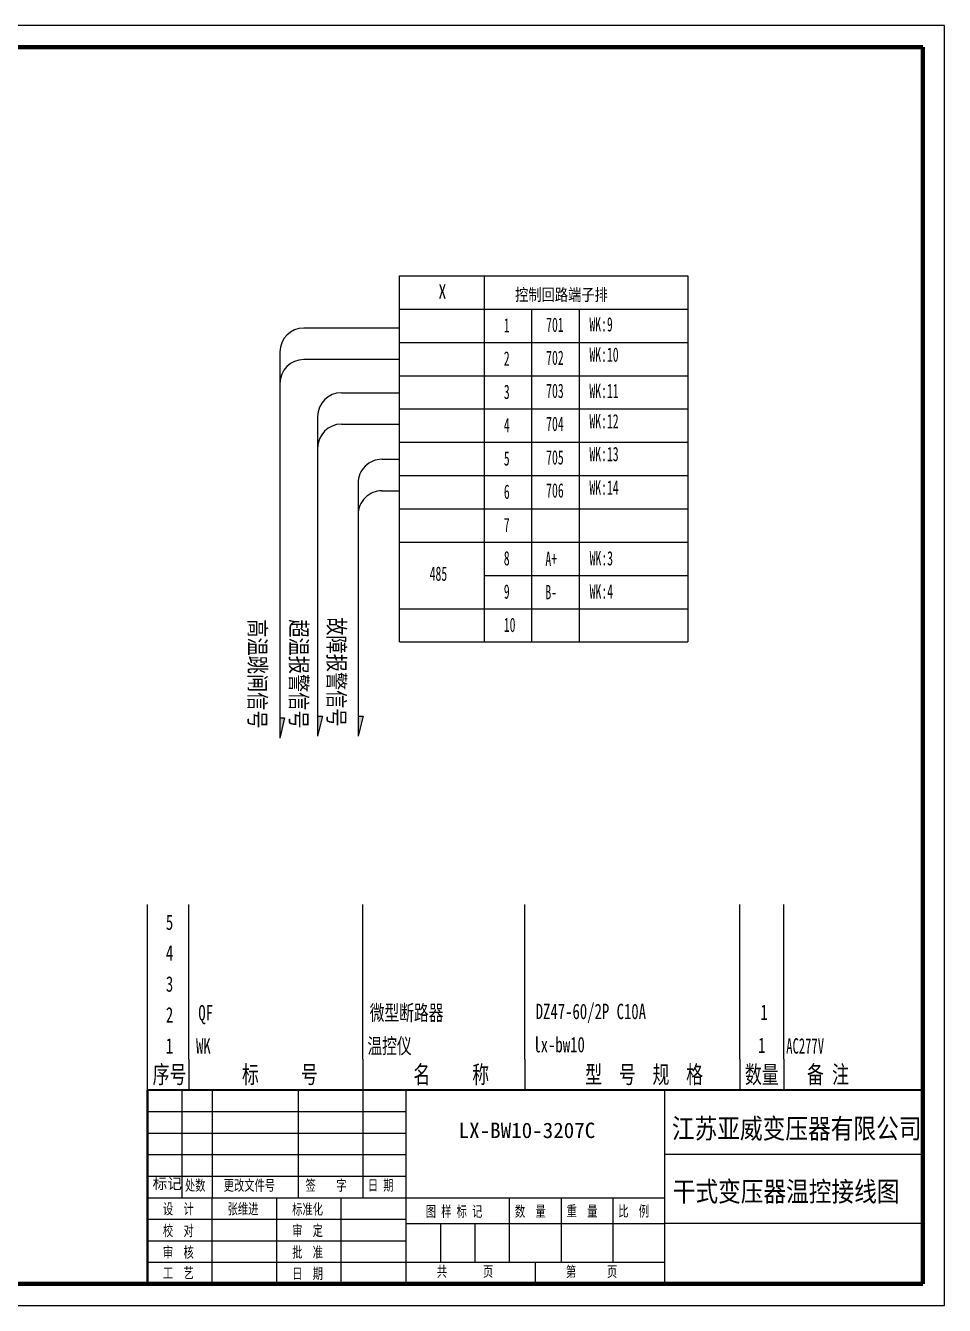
# Model space of a CAD drawing. Extents: x 60615 to 1667718, y -531815 to 663330.
# Drawn here: x 937955.2 to 938163.5, y 345236.4 to 345526.3 of the extents above; entities that cross this region are included whole.
import ezdxf
from ezdxf.enums import TextEntityAlignment as Align

# ---------------------------------------------------------------- set-up
doc = ezdxf.new("R2010")
doc.units = 0
doc.header["$MEASUREMENT"] = 0
doc.linetypes.add('EBLTYPE4', pattern=[45, 30, -3, 3, -3, 3, -3])
doc.layers.get('0').update_dxf_attribs({"linetype": 'CONTINUOUS'})
for name, color, linetype in [('MXB', 4, 'CONTINUOUS'), ('tool_txt', 3, 'CONTINUOUS'), ('图层 1', 7, 'CONTINUOUS'), ('图框线1', 6, 'CONTINUOUS'), ('粗实线', 7, 'CONTINUOUS')]:
    doc.layers.add(name, color=color, linetype=linetype)
doc.styles.add('HZ', font='txt', dxfattribs={"width": 0.8, "bigfont": 'hztxt'})
doc.styles.get("Standard").update_dxf_attribs({"font": '', "height": 30})
doc.styles.add('仿宋体', font='simfang_0.ttf', dxfattribs={"width": 0.8})
doc.styles.get('Standard').set_extended_font_data('NSimSun')

msp = doc.modelspace()

# ---------------------------------------------------------------- hatches: boundary and pattern name
at = {"linetype": 'Continuous', "lineweight": 25}
for points in [[(938012.86894, 345369.46592), (938012.86894, 345364.88436), (938013.94894, 345369.46592)], [(938021.41484, 345369.91533), (938021.41484, 345365.33376), (938022.49484, 345369.91533)], [(938030.64285, 345369.91533), (938030.64285, 345365.33376), (938031.72285, 345369.91533)]]:
    msp.add_hatch(color=256, dxfattribs=at).paths.add_polyline_path(points, flags=0)

# ---------------------------------------------------------------- linework, layer by layer
for p, q in [((938039.96807, 345469.63344), (938105.33118, 345469.63344)), ((938039.96807, 345386.68134), (938039.96807, 345469.63344)), ((938059.21165, 345386.68134), (938059.21165, 345469.63344)), ((938105.33118, 345469.63344), (938105.33118, 345386.68134)), ((938039.96807, 345462.09234), (938105.33118, 345462.09234)), ((938069.98465, 345386.68134), (938069.98465, 345462.09234)), ((938080.75765, 345386.68134), (938080.75765, 345462.09234)), ((938039.96807, 345457.7882), (938018.26894, 345457.7882)), ((938039.96807, 345454.55124), (938105.33118, 345454.55124)), ((938012.86894, 345452.3882), (938012.86894, 345364.88436)), ((938039.96807, 345450.6602), (938018.26894, 345450.6602)), ((938039.96807, 345447.01014), (938105.33118, 345447.01014)), ((938039.96807, 345439.46904), (938105.33118, 345439.46904)), ((938021.41484, 345437.75541), (938021.41484, 345365.33376)), ((938039.96807, 345431.92794), (938105.33118, 345431.92794)), ((938039.96807, 345424.38684), (938105.33118, 345424.38684)), ((938030.64285, 345423.30624), (938030.64285, 345365.33376)), ((938039.96807, 345416.84574), (938105.33118, 345416.84574)), ((938039.96807, 345409.30464), (938105.33118, 345409.30464)), ((938059.21165, 345401.76354), (938105.33118, 345401.76354)), ((938039.96807, 345394.22244), (938105.33118, 345394.22244)), ((938039.96807, 345386.68134), (938105.33118, 345386.68134)), ((938013.94894, 345369.46592), (938012.86894, 345364.88436)), ((938012.86894, 345369.46592), (938013.94894, 345369.46592)), ((938022.49484, 345369.91533), (938021.41484, 345365.33376)), ((938021.41484, 345369.91533), (938022.49484, 345369.91533)), ((938031.72285, 345369.91533), (938030.64285, 345365.33376)), ((938030.64285, 345369.91533), (938031.72285, 345369.91533))]:
    msp.add_line(p, q, dxfattribs=at)
for p, q in [((938026.81009, 345443.1554), (938039.96807, 345443.1612)), ((938026.81009, 345436.0274), (938039.96807, 345436.0332)), ((938036.00562, 345428.07321), (938039.96807, 345428.07495)), ((938036.00562, 345420.94521), (938039.96807, 345420.94695))]:
    msp.add_line(p, q)
at = {"color": 0, "ltscale": 80}
msp.add_line((938037.69787, 345285.20625), (938158.57922, 345285.20625), dxfattribs=at)
at = {"color": 4, "lineweight": -3}
for p, q in [((937982.86323, 345265.67775), (938041.43523, 345265.67775)), ((937997.50623, 345241.27275), (937997.50623, 345260.79675)), ((938012.14923, 345241.27275), (938012.14923, 345260.79675)), ((938026.79223, 345241.27275), (938026.79223, 345260.79675)), ((938064.86403, 345260.79675), (938064.86403, 345254.93955)), ((938076.57843, 345260.79675), (938076.57843, 345254.93955)), ((938088.29283, 345260.79675), (938088.29283, 345254.93955)), ((937982.86323, 345255.91575), (938041.43523, 345255.91575)), ((938049.24483, 345254.93955), (938049.24483, 345246.15375)), ((938057.05443, 345254.93955), (938057.05443, 345246.15375)), ((938064.86403, 345254.93955), (938064.86403, 345246.15375)), ((938076.57843, 345254.93955), (938076.57843, 345246.15375)), ((938088.29283, 345254.93955), (938088.29283, 345246.15375)), ((937982.86323, 345251.03475), (938041.43523, 345251.03475)), ((937982.86323, 345246.15375), (938041.43523, 345246.15375)), ((938070.71634, 345246.15375), (938070.71685, 345241.26362))]:
    msp.add_line(p, q, dxfattribs=at)
at = {"linetype": 'Continuous', "lineweight": 25}
for centre, start in [((938018.26894, 345452.3882), 90), ((938018.26894, 345445.2602), 90), ((938026.81484, 345437.75541), 90), ((938026.81484, 345430.62741), 90), ((938036.00562, 345422.67321), 89.9582593), ((938036.00562, 345415.54521), 89.9582593)]:
    msp.add_arc(centre, 5.4, start, 180, dxfattribs=at)
at = {"layer": 'MXB', "color": 4, "linetype": 'EBLTYPE4', "lineweight": -3}
msp.add_line((938158.57923, 345285.20625), (938158.57923, 345348.20625), dxfattribs=at)
at = {"layer": 'MXB', "color": 4, "lineweight": -3}
for p, q in [((938158.57922, 345285.20625), (938158.57922, 345334.25354)), ((937982.86323, 345285.20625), (937982.86323, 345327.20625)), ((937992.26465, 345292.20625), (937992.26465, 345327.20625)), ((938031.69882, 345292.20625), (938031.69882, 345327.20625)), ((938068.36168, 345292.20625), (938068.36168, 345327.20625)), ((938117.07663, 345292.20625), (938117.07663, 345327.20625)), ((938127.07663, 345292.20625), (938127.07663, 345327.20625)), ((937992.26465, 345292.20625), (937992.26465, 345285.20625)), ((938031.69882, 345292.20625), (938031.69882, 345285.20625)), ((938068.36168, 345292.20625), (938068.36168, 345285.20625)), ((938117.07663, 345292.20625), (938117.07663, 345285.20625)), ((938127.07663, 345292.20625), (938127.07663, 345285.20625))]:
    msp.add_line(p, q, dxfattribs=at)
at = {"layer": '图框线1', "color": 4, "lineweight": -3}
for p, q in [((938163.46022, 345526.32315), (937747.01865, 345526.32315)), ((938163.46022, 345236.39175), (938163.46022, 345526.32315)), ((938158.57922, 345521.44215), (938158.57922, 345241.27275)), ((937990.6765, 345285.20625), (937990.6765, 345260.79675)), ((937997.5099, 345285.20625), (937997.5099, 345260.79675)), ((938017.0339, 345285.20625), (938017.0339, 345260.79675)), ((938031.6769, 345285.20625), (938031.6769, 345260.79675)), ((938041.43522, 345285.20625), (938041.43522, 345241.27275)), ((938100.00722, 345285.20625), (938100.00722, 345241.27275)), ((937982.86323, 345280.32075), (938041.43523, 345280.32075)), ((937982.86323, 345275.43975), (938041.43523, 345275.43975)), ((937982.86323, 345270.55875), (938041.43523, 345270.55875)), ((938158.57923, 345270.55875), (938100.00722, 345270.55875)), ((937982.86323, 345260.79675), (938100.00723, 345260.79675)), ((938041.43522, 345254.93955), (938100.00722, 345254.93955)), ((938158.57923, 345254.93955), (938100.00722, 345254.93955)), ((938041.43523, 345246.15375), (938100.00722, 345246.15375)), ((937747.01865, 345236.39175), (938163.46022, 345236.39175))]:
    msp.add_line(p, q, dxfattribs=at)
at = {"layer": '粗实线', "color": 4, "lineweight": -3}
msp.add_line((938158.57922, 345521.44215), (937771.42365, 345521.44215), dxfattribs=at)
for points, const_width in [([(937771.42365, 345521.44215), (938158.57922, 345521.44215)], 0.9762), ([(938158.57922, 345521.44215), (938158.57922, 345241.27275)], 0.9762), ([(937982.86323, 345285.20625), (938158.57923, 345285.20625)], 0.4881), ([(937982.86323, 345285.20625), (937982.86323, 345241.27275)], 0.4881), ([(937771.42365, 345241.27275), (938158.57922, 345241.27275)], 0.9762)]:
    msp.add_lwpolyline(points, dxfattribs=dict(at, const_width=const_width))

# ---------------------------------------------------------------- texts
at = {"color": 4, "style": 'HZ'}
msp.add_text('江苏亚威变压器有限公司', height=5.1402835, dxfattribs=at).set_placement((938101.7127, 345273.71032))
at = {"color": 4, "lineweight": -3, "width": 0.7}
for s, p in [('处数', (937991.34869, 345262.37815)), ('更改文件号', (938000.13449, 345262.37815)), ('签    字', (938018.68229, 345262.37815)), ('日 期', (938032.80424, 345262.41883)), ('设  计', (937986.36338, 345257.04109)), ('张维进', (938001.01005, 345257.04109)), ('标准化', (938015.64938, 345256.9733)), ('图 样 标 记', (938045.94085, 345256.4852)), ('数  量', (938066.11892, 345256.49876)), ('重  量', (938077.83332, 345256.55299)), ('比  例', (938089.54772, 345256.53943)), ('校  对', (937986.36338, 345252.10586)), ('审  定', (938015.64938, 345252.11942)), ('审  核', (937986.36338, 345247.2113)), ('批  准', (938015.64938, 345247.22486)), ('工  艺', (937986.36338, 345242.5391)), ('日  期', (938015.64938, 345242.38453)), ('共       页', (938048.41975, 345242.88127)), ('第      页', (938077.69112, 345242.8406))]:
    msp.add_text(s, height=2.4405, dxfattribs=at).set_placement(p)
at = {"color": 4, "style": 'HZ'}
msp.add_text('干式变压器温控接线图', height=5.140284, dxfattribs=at).set_placement((938127.59174, 345262.01639), align=Align.MIDDLE_CENTER)
at = {"color": 4, "lineweight": -3, "insert": (937984.01249, 345265.21185), "char_height": 2.4405, "attachment_point": 1}
msp.add_mtext('标记', dxfattribs=at)
at = {"layer": 'MXB', "lineweight": -3, "width": 0.7}
for s, height, p in [('5', 3.5, (937987.86323, 345321.45625)), ('4', 3.5, (937987.86323, 345314.45625)), ('3', 3.5, (937987.86323, 345307.45625)), ('2', 3.5, (937987.86323, 345300.45625)), ('1', 3.5, (938122.60485, 345301.0793)), ('1', 3.5, (937987.86323, 345293.45625)), ('1', 3.5, (938122.07663, 345293.5524)), ('序号', 4, (937987.86323, 345286.70625)), ('标     号', 4, (938012.86323, 345286.70625)), ('名     称', 4, (938051.69882, 345286.70625)), ('型  号  规  格', 4, (938095.40028, 345286.70625)), ('数量', 4, (938122.07663, 345286.70625)), ('备 注', 4, (938137.07663, 345286.70625))]:
    msp.add_text(s, height=height, dxfattribs=at).set_placement(p, align=Align.CENTER)
at = {"layer": 'MXB', "lineweight": -3}
for s, width, p in [('QF', 0.7, (937994.39145, 345300.94319)), ('微型断路器', 0.7, (938033.22704, 345300.94319)), ('DZ47-60/2P C10A', 0.7, (938070.83997, 345301.23985)), ('WK', 0.7, (937993.86323, 345293.42895)), ('温控仪', 0.7, (938032.69882, 345293.42895)), ('lx-bw10', 0.7, (938070.31175, 345293.7256)), ('AC277V', 0.6, (938127.61364, 345293.42895))]:
    msp.add_text(s, height=3.5, dxfattribs=dict(at, width=width)).set_placement(p)
at = {"layer": 'tool_txt', "style": '仿宋体'}
for s, width, p in [('X', 0.8, (938048.81113, 345464.46038)), ('1', 0.6, (938063.61552, 345456.82212)), ('701', 0.6, (938073.21586, 345456.93552)), ('WK:9', 0.6, (938083.01491, 345457.02671)), ('WK:10', 0.6, (938083.01491, 345450.17029)), ('2', 0.6, (938063.61552, 345449.28102)), ('702', 0.6, (938073.21586, 345449.45112)), ('3', 0.6, (938063.61552, 345441.73992)), ('703', 0.6, (938073.21586, 345441.96672)), ('WK:11', 0.6, (938083.01491, 345441.94451)), ('4', 0.6, (938063.61552, 345434.19882)), ('704', 0.6, (938073.21586, 345434.48232)), ('WK:12', 0.6, (938083.01491, 345435.08809)), ('705', 0.6, (938073.21586, 345426.88452)), ('WK:13', 0.6, (938083.01491, 345427.64562)), ('5', 0.6, (938063.61552, 345426.65772)), ('6', 0.6, (938063.61552, 345419.11662)), ('706', 0.6, (938073.21586, 345419.40012)), ('WK:14', 0.6, (938083.01491, 345420.04782)), ('7', 0.6, (938063.61552, 345411.57552)), ('8', 0.6, (938063.61552, 345404.03442)), ('A+', 0.6, (938073.03383, 345403.89928)), ('WK:3', 0.6, (938083.07154, 345404.03442)), ('485', 0.6, (938046.8178, 345400.54092)), ('9', 0.6, (938063.61552, 345396.49332)), ('B-', 0.6, (938073.03383, 345396.35818)), ('WK:4', 0.6, (938083.07154, 345396.49332)), ('10', 0.6, (938063.61552, 345388.95222))]:
    msp.add_text(s, height=3.24, dxfattribs=dict(at, width=width)).set_placement(p)
at = {"layer": 'tool_txt', "width": 0.8}
for s, p in [('高温跳闸信号', (938005.90877, 345391.81954)), ('超温报警信号', (938015.26967, 345391.81954)), ('故障报警信号', (938023.81557, 345392.27627))]:
    msp.add_text(s, height=3.78, rotation=270, dxfattribs=at).set_placement(p)
at = {"layer": 'tool_txt', "insert": (938053.376, 345277.80007), "char_height": 3.5, "attachment_point": 1}
msp.add_mtext_dynamic_manual_height_columns('{\\fSimSun|b1|i0|c134|p34;\\C7;LX-BW10-3207C}', width=153.066625, gutter_width=1, heights=[0], dxfattribs=at)
at = {"layer": '图层 1', "color": 7, "lineweight": 5, "width": 0.8}
msp.add_text('控制回路端子排', height=2.75, dxfattribs=at).set_placement((938066.17489, 345463.98856))

doc.saveas('drawing.dxf')
